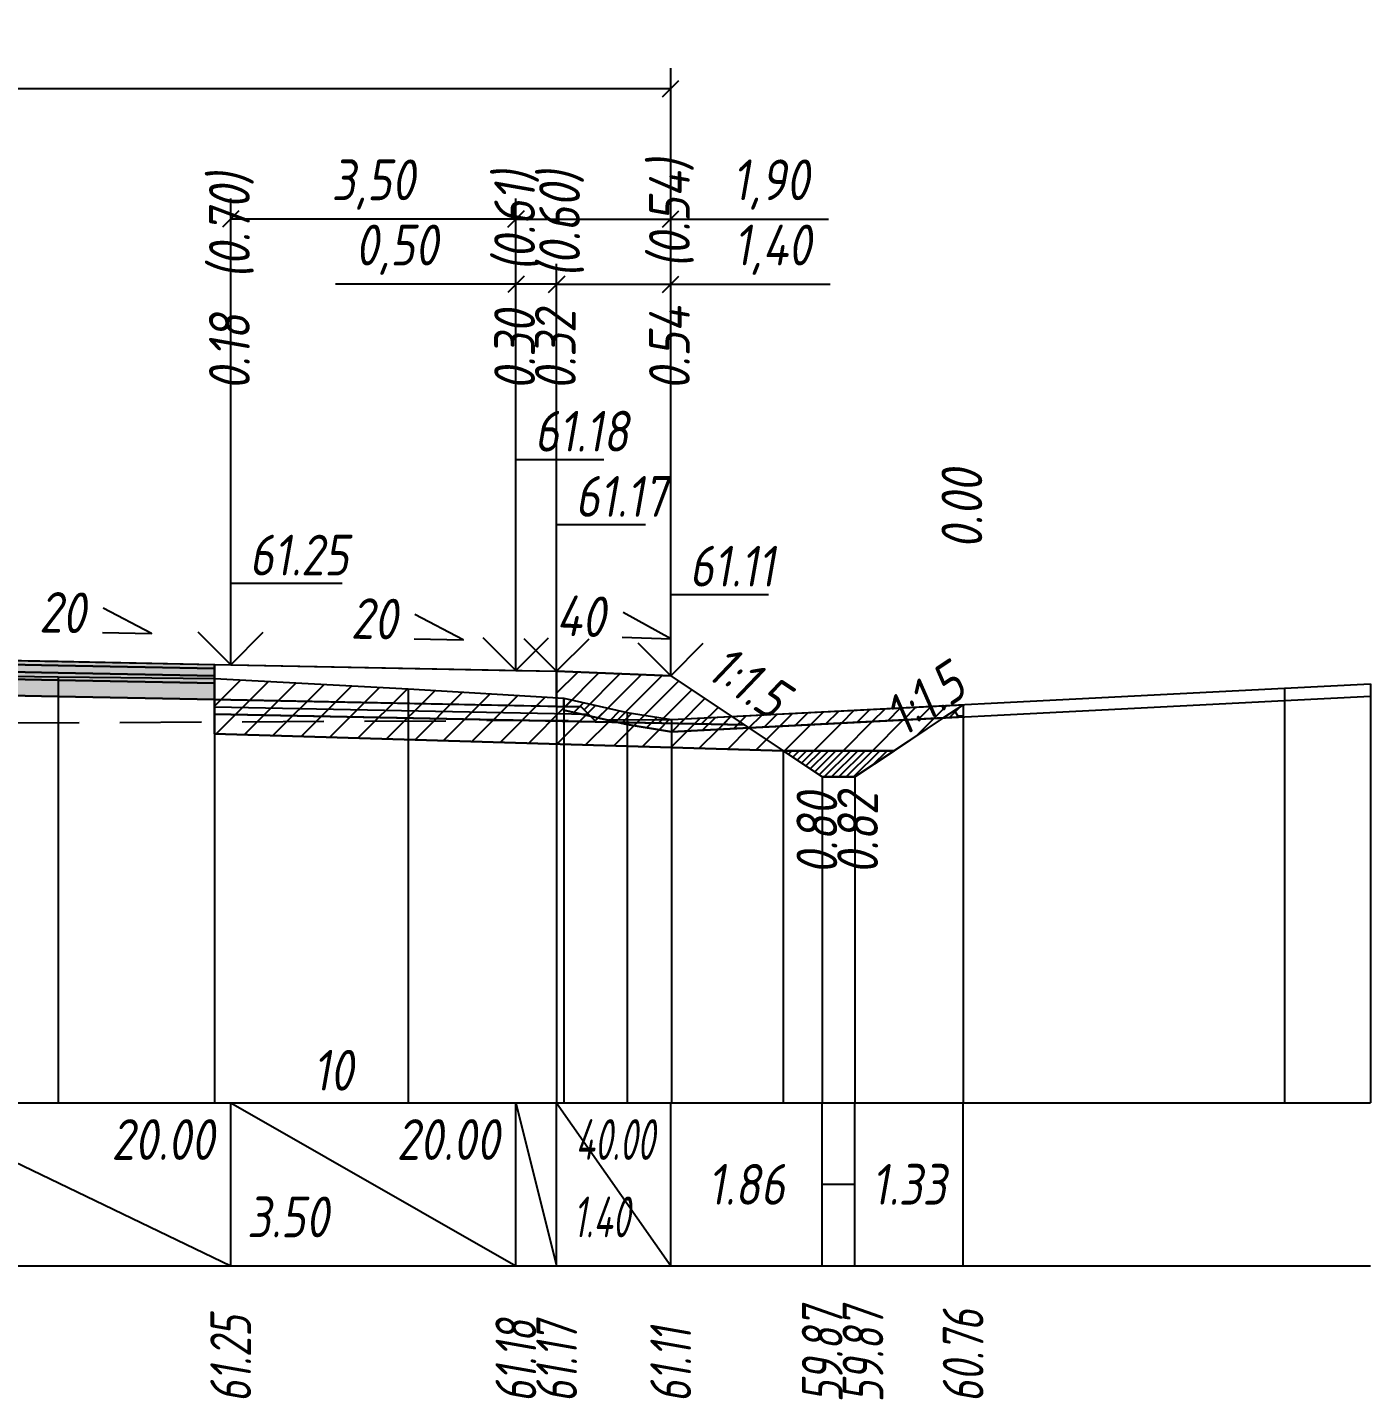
# Model space of a CAD drawing. Extents: x -717 to 1451, y -133302 to 233.
# Drawn here: x 165.8 to 248.2, y -52475.2 to -52391 of the extents above; entities that cross this region are included whole.
import ezdxf
from ezdxf.enums import TextEntityAlignment as Align

# ---------------------------------------------------------------- set-up
doc = ezdxf.new("R2010")
doc.units = 0
doc.linetypes.add('штриховая', pattern=[0.75, 0.5, -0.25])
for name, color, linetype in [('Интерполированный поперечник', 2, 'Continuous'), ('Код_514', 1, 'Continuous'), ('Контур_0', 7, 'Continuous'), ('Контур_2521', 7, 'Continuous'), ('Контур_2564', 7, 'Continuous'), ('Контур_2660', 7, 'Continuous'), ('Контур_2665', 7, 'Continuous'), ('Контур_400', 7, 'Continuous'), ('Контур_508', 7, 'Continuous'), ('Контур_512', 7, 'Continuous'), ('Контур_513', 7, 'Continuous'), ('Контур_818', 7, 'Continuous'), ('Красный поперечник', 1, 'Continuous'), ('Объём_2501', 7, 'Continuous'), ('Объём_2564', 7, 'Continuous'), ('Объём_2650', 7, 'Continuous'), ('Объём_2660', 7, 'Continuous'), ('Объём_2661', 7, 'Continuous'), ('Объём_2662', 7, 'Continuous'), ('Объём_2663', 7, 'Continuous'), ('Объём_2664', 7, 'Continuous'), ('Объём_2665', 7, 'Continuous'), ('Объём_2666', 7, 'Continuous'), ('Объём_2667', 7, 'Continuous'), ('Объём_2668', 7, 'Continuous'), ('Объём_2669', 7, 'Continuous'), ('Объём_2675', 7, 'Continuous'), ('Объём_2753', 7, 'Continuous'), ('Откосы', 7, 'Continuous'), ('Отметки покрытия', 7, 'Continuous'), ('Рабочие отметки', 7, 'Continuous'), ('Рабочие отметки доп.', 7, 'Continuous'), ('Слои выравнивания', 7, 'Continuous'), ('Таблица', 7, 'Continuous'), ('Уклоны проезжей части', 7, 'Continuous'), ('Черный поперечник', 3, 'Continuous')]:
    doc.layers.add(name, color=color, linetype=linetype)
for name, color, linetype, true_color in [('Контур_2540', 2, 'Continuous', 0xffff00), ('Контур_2560', 2, 'Continuous', 0xffff00), ('Контур_2561', 7, 'Continuous', 0xff8040), ('Контур_2562', 3, 'Continuous', 0x00ff00), ('Контур_2563', 7, 'Continuous', 0xff8000), ('Контур_2570', 7, 'Continuous', 0x80ff00), ('Контур_2725', 7, 'Continuous', 0x323232), ('Контур_2736', 4, 'Continuous', 0x00ffff), ('Контур_2737', 4, 'Continuous', 0x00ffff), ('Контур_2738', 4, 'Continuous', 0x00ffff), ('Контур_2739', 4, 'Continuous', 0x00ffff), ('Контур_2741', 4, 'Continuous', 0x00ffff), ('Контур_2742', 4, 'Continuous', 0x00ffff), ('Контур_2743', 4, 'Continuous', 0x00ffff), ('Контур_2744', 7, 'Continuous', 0xa4ffff), ('Контур_2745', 7, 'Continuous', 0xa4ffff), ('Контур_2747', 4, 'Continuous', 0x00ffff), ('Контур_2748', 4, 'Continuous', 0x00ffff), ('Контур_2749', 4, 'Continuous', 0x00ffff), ('Контур_2750', 4, 'Continuous', 0x00ffff), ('Контур_2751', 4, 'Continuous', 0x00ffff), ('Контур_2752', 4, 'Continuous', 0x00ffff), ('Контур_2760', 7, 'Continuous', 0x323232), ('Контур_2761', 7, 'Continuous', 0x323232), ('Контур_2762', 7, 'Continuous', 0x323232), ('Контур_2763', 7, 'Continuous', 0x323232), ('Контур_402', 7, 'Continuous', 0xff6464), ('Контур_703', 4, 'Continuous', 0x00ffff), ('Контур_705', 4, 'Continuous', 0x00ffff), ('Контур_707', 4, 'Continuous', 0x00ffff), ('Контур_720', 131, 'Continuous', 0xaaffff), ('Объём_2500', 7, 'Continuous', 0xc0c0c0), ('Объём_2520', 7, 'Continuous', 0x80ffff), ('Объём_2540', 2, 'Continuous', 0xffff00), ('Объём_2560', 2, 'Continuous', 0xffff00), ('Объём_2561', 7, 'Continuous', 0xff8040), ('Объём_2562', 3, 'Continuous', 0x00ff00), ('Объём_2563', 7, 'Continuous', 0xff8000), ('Объём_2570', 7, 'Continuous', 0x80ff00), ('Объём_2600', 7, 'Continuous', 0x808000), ('Объём_2620', 2, 'Continuous', 0xffff00), ('Объём_2746', 2, 'Continuous', 0xffff00)]:
    doc.layers.add(name, color=color, linetype=linetype, true_color=true_color)
doc.styles.get("Standard").update_dxf_attribs({"font": 'txt', "height": 2.5})
doc.styles.add('М', font='romand.shx', dxfattribs={"width": 0.8, "oblique": 10, "height": 2.5})
doc.dimstyles.new('ISO-25', dxfattribs={"dimtxt": 2.5, "dimasz": 2.5, "dimexe": 1.25, "dimexo": 0.625, "dimtad": 1, "dimtxsty": 'Standard', "dimcen": 2.5, "dimadec": 0, "dimazin": 0, "dimtfac": 1, "dimtmove": 0, "dimatfit": 3, "dimfxl": 1, "dimarcsym": 0})

# ---------------------------------------------------------------- blocks, each defined once
blk = doc.blocks.new('_Oblique')
at = {"color": 0, "linetype": 'ByBlock', "lineweight": -2}
blk.add_line((-0.5, -0.5), (0.5, 0.5), dxfattribs=at)
blk = doc.blocks.new('*D1250')
at = {"color": 0, "lineweight": -2, "transparency": 16777216}
for p, q in [((198.268, -52429.959), (198.268, -52405.519)), ((205.268, -52430.239), (205.268, -52405.519)), ((198.268, -52406.769), (205.268, -52406.769)), ((205.268, -52406.769), (215.059, -52406.769))]:
    blk.add_line(p, q, dxfattribs=at)
at = {"layer": 'Defpoints', "color": 0, "transparency": 16777216}
for p in [(205.268, -52406.769), (198.268, -52430.584), (205.268, -52430.864)]:
    blk.add_point(p, dxfattribs=at)
at = {"color": 0, "lineweight": -2, "transparency": 16777216, "rotation": 180}
blk.add_blockref('_Oblique', (198.268, -52406.769), dxfattribs=at)
at = {"color": 0, "lineweight": -2, "transparency": 16777216}
blk.add_blockref('_Oblique', (205.268, -52406.769), dxfattribs=at)
at = {"color": 0, "transparency": 16777216, "insert": (211.519, -52404.656), "char_height": 2.5, "width": 8.75, "attachment_point": 5, "style": 'М'}
blk.add_mtext('1,40', dxfattribs=at)
blk = doc.blocks.new('*D1252')
at = {"color": 0, "lineweight": -2, "transparency": 16777216}
for p, q in [((195.768, -52429.909), (195.768, -52405.519)), ((198.268, -52429.959), (198.268, -52405.519)), ((195.768, -52406.769), (184.698, -52406.769)), ((198.268, -52406.769), (195.768, -52406.769))]:
    blk.add_line(p, q, dxfattribs=at)
at = {"layer": 'Defpoints', "color": 0, "transparency": 16777216}
for p in [(198.268, -52406.769), (195.768, -52430.534), (198.268, -52430.584)]:
    blk.add_point(p, dxfattribs=at)
at = {"color": 0, "lineweight": -2, "transparency": 16777216, "rotation": 180}
blk.add_blockref('_Oblique', (195.768, -52406.769), dxfattribs=at)
at = {"color": 0, "lineweight": -2, "transparency": 16777216}
blk.add_blockref('_Oblique', (198.268, -52406.769), dxfattribs=at)
at = {"color": 0, "transparency": 16777216, "insert": (188.459, -52404.656), "char_height": 2.5, "width": 9.16667, "attachment_point": 5, "style": 'М'}
blk.add_mtext('0,50', dxfattribs=at)
blk = doc.blocks.new('*D1254')
at = {"color": 0, "lineweight": -2, "transparency": 16777216}
for p, q in [((178.268, -52429.559), (178.268, -52401.519)), ((195.768, -52429.909), (195.768, -52401.519)), ((195.768, -52402.769), (178.268, -52402.769))]:
    blk.add_line(p, q, dxfattribs=at)
at = {"layer": 'Defpoints', "color": 0, "transparency": 16777216}
for p in [(178.268, -52402.769), (178.268, -52430.184), (195.768, -52430.534)]:
    blk.add_point(p, dxfattribs=at)
at = {"color": 0, "lineweight": -2, "transparency": 16777216, "rotation": 180}
blk.add_blockref('_Oblique', (178.268, -52402.769), dxfattribs=at)
at = {"color": 0, "lineweight": -2, "transparency": 16777216}
blk.add_blockref('_Oblique', (195.768, -52402.769), dxfattribs=at)
at = {"color": 0, "transparency": 16777216, "insert": (187.018, -52400.656), "char_height": 2.5, "width": 9.58333, "attachment_point": 5, "style": 'М'}
blk.add_mtext('3,50', dxfattribs=at)
blk = doc.blocks.new('*D1255')
at = {"color": 0, "lineweight": -2, "transparency": 16777216}
for p, q in [((195.768, -52429.909), (195.768, -52401.519)), ((205.268, -52430.239), (205.268, -52401.519)), ((195.768, -52402.769), (205.268, -52402.769)), ((205.268, -52402.769), (214.958, -52402.769))]:
    blk.add_line(p, q, dxfattribs=at)
at = {"layer": 'Defpoints', "color": 0, "transparency": 16777216}
for p in [(195.768, -52402.769), (195.768, -52430.534), (205.268, -52430.864)]:
    blk.add_point(p, dxfattribs=at)
at = {"color": 0, "lineweight": -2, "transparency": 16777216, "rotation": 180}
blk.add_blockref('_Oblique', (195.768, -52402.769), dxfattribs=at)
at = {"color": 0, "lineweight": -2, "transparency": 16777216}
blk.add_blockref('_Oblique', (205.268, -52402.769), dxfattribs=at)
at = {"color": 0, "transparency": 16777216, "insert": (211.417, -52400.656), "char_height": 2.5, "width": 8.75, "attachment_point": 5, "style": 'М'}
blk.add_mtext('1,90', dxfattribs=at)
blk = doc.blocks.new('*D1257')
at = {"color": 0, "lineweight": -2, "transparency": 16777216}
for p, q in [((109.768, -52430.239), (109.768, -52393.519)), ((205.268, -52430.239), (205.268, -52393.519)), ((109.768, -52394.769), (205.268, -52394.769))]:
    blk.add_line(p, q, dxfattribs=at)
at = {"layer": 'Defpoints', "color": 0, "transparency": 16777216}
for p in [(205.268, -52394.769), (109.768, -52430.864), (205.268, -52430.864)]:
    blk.add_point(p, dxfattribs=at)
at = {"color": 0, "lineweight": -2, "transparency": 16777216, "rotation": 180}
blk.add_blockref('_Oblique', (109.768, -52394.769), dxfattribs=at)
at = {"color": 0, "lineweight": -2, "transparency": 16777216}
blk.add_blockref('_Oblique', (205.268, -52394.769), dxfattribs=at)
at = {"color": 0, "transparency": 16777216, "insert": (157.518, -52392.656), "char_height": 2.5, "width": 10.41667, "attachment_point": 5, "style": 'М'}
blk.add_mtext('19,10', dxfattribs=at)

msp = doc.modelspace()

# ---------------------------------------------------------------- hatches: boundary and pattern name
at = {"layer": 'Объём_2563'}
h = msp.add_hatch(dxfattribs=at)
h.set_pattern_fill('ANSI31', color=256, scale=0.3)
h.paths.add_polyline_path([(200.687, -52433.62), (199.768, -52432.701), (198.268, -52432.671), (198.268, -52430.521), (205.268, -52430.801), (209.768, -52433.801)])
at = {"layer": 'Объём_2570'}
h = msp.add_hatch(dxfattribs=at)
h.set_pattern_fill('ANSI31', color=256, scale=0.2)
h.paths.add_polyline_path([(223.211, -52433.321), (205.326, -52434.236), (202.587, -52433.795), (198.714, -52432.913), (198.714, -52432.163), (202.587, -52433.045), (205.326, -52433.486), (223.211, -52432.571)])
at = {"layer": 'Объём_2600'}
h = msp.add_hatch(dxfattribs=at)
h.set_pattern_fill('ANSI31', color=6, scale=0.4)
h.paths.add_polyline_path([(189.15, -52431.602), (198.714, -52432.163), (198.714, -52432.913), (202.587, -52433.795), (205.326, -52434.236), (221.992, -52433.383), (218.973, -52435.395), (212.16, -52435.395), (177.28, -52434.349), (177.28, -52430.961)])
h = msp.add_hatch(dxfattribs=at)
h.set_pattern_fill('HONEY', color=5, scale=0.3)
h.paths.add_polyline_path([(221.992, -52433.383), (223.211, -52432.571), (223.211, -52433.321)])
at = {"layer": 'Объём_2620'}
h = msp.add_hatch(dxfattribs=at)
h.set_pattern_fill('ANSI31', color=2, scale=0.1)
h.paths.add_polyline_path([(212.16, -52435.395), (218.973, -52435.395), (216.566, -52437), (214.566, -52437)])
at = {"layer": 'Слои выравнивания'}
for color, points in [(2, [(157.518, -52429.706), (167.679, -52429.909), (177.28, -52430.101), (177.28, -52430.351), (167.679, -52430.159), (157.518, -52429.956)]), (3, [(157.518, -52429.956), (167.679, -52430.159), (177.28, -52430.351), (177.28, -52430.801), (167.679, -52430.609), (157.518, -52430.406)]), (4, [(157.518, -52430.406), (167.679, -52430.609), (177.28, -52430.801), (177.28, -52431.251), (167.679, -52431.059), (157.518, -52430.856)]), (5, [(157.518, -52430.856), (167.679, -52431.059), (177.28, -52431.251), (177.28, -52432.251), (167.679, -52432.059), (157.518, -52431.856)])]:
    msp.add_hatch(color=color, dxfattribs=at).paths.add_polyline_path(points)

# ---------------------------------------------------------------- linework, layer by layer
at = {"layer": 'Интерполированный поперечник', "linetype": 'штриховая', "ltscale": 10, "flags": 128}
msp.add_lwpolyline([(88.977, -52434.059), (205.326, -52433.486)], dxfattribs=at)
at = {"layer": 'Код_514'}
for p, q in [((157.518, -52457), (178.268, -52467)), ((178.268, -52467), (178.268, -52457)), ((178.268, -52457), (195.768, -52467)), ((195.768, -52467), (195.768, -52457)), ((195.768, -52457), (198.268, -52467)), ((198.268, -52467), (198.268, -52457)), ((198.268, -52457), (205.268, -52467)), ((205.268, -52467), (205.268, -52457)), ((214.566, -52467), (214.566, -52457)), ((216.566, -52467), (216.566, -52457)), ((223.211, -52467), (223.211, -52457)), ((214.566, -52462), (216.566, -52462))]:
    msp.add_line(p, q, dxfattribs=at)
at = {"layer": 'Контур_0', "flags": 128}
for points in [[(177.28, -52430.101), (198.268, -52430.521), (198.268, -52432.671), (177.28, -52432.251), (177.28, -52430.101), (177.28, -52430.101)], [(205.268, -52430.801), (209.012, -52433.297), (209.012, -52433.297), (209.012, -52433.297), (209.012, -52433.297), (209.012, -52433.297), (209.012, -52433.297), (209.012, -52433.297), (209.012, -52433.297), (209.012, -52433.297), (209.012, -52433.297), (209.012, -52433.297), (209.012, -52433.297), (209.012, -52433.297), (209.012, -52433.297), (214.566, -52437)], [(205.268, -52430.801), (209.012, -52433.297), (209.012, -52433.297), (209.012, -52433.297), (209.012, -52433.297), (209.012, -52433.297), (209.012, -52433.297), (209.012, -52433.297), (209.012, -52433.297), (209.012, -52433.297), (209.012, -52433.297), (209.012, -52433.297), (209.012, -52433.297), (209.012, -52433.297), (209.012, -52433.297), (214.566, -52437), (216.566, -52437), (223.211, -52432.571), (223.211, -52432.571), (223.211, -52432.571), (223.211, -52432.571), (223.211, -52432.571), (223.211, -52432.571), (223.211, -52432.571), (223.211, -52432.571), (223.211, -52432.571), (223.211, -52432.571), (223.211, -52432.571), (223.211, -52432.571), (223.211, -52432.571)], [(178.268, -52432.271), (199.768, -52432.701), (200.687, -52433.62), (177.28, -52433.151), (177.28, -52432.251), (178.268, -52432.271), (178.268, -52432.271)], [(198.268, -52432.671), (199.768, -52432.701), (200.687, -52433.62), (209.768, -52433.801)]]:
    msp.add_lwpolyline(points, dxfattribs=at)
at = {"layer": 'Контур_2521', "color": 250, "flags": 128}
msp.add_lwpolyline([(177.28, -52432.701), (200.227, -52433.16)], dxfattribs=at)
at = {"layer": 'Контур_2540', "flags": 128}
msp.add_lwpolyline([(178.268, -52433.171), (209.768, -52433.801), (212.16, -52435.395), (177.28, -52434.349), (177.28, -52433.151), (178.268, -52433.171), (178.268, -52433.171)], dxfattribs=at)
at = {"layer": 'Контур_2560', "flags": 128}
msp.add_lwpolyline([(198.268, -52430.521), (205.268, -52430.801), (205.268, -52430.801), (205.268, -52430.801)], dxfattribs=at)
at = {"layer": 'Контур_2561', "flags": 128}
msp.add_lwpolyline([(198.268, -52430.521), (198.268, -52430.521), (205.268, -52430.801), (205.268, -52430.801), (198.268, -52430.521)], dxfattribs=at)
at = {"layer": 'Контур_2562', "flags": 128}
msp.add_lwpolyline([(205.268, -52430.801), (205.268, -52430.801), (205.268, -52430.801), (205.268, -52430.801), (205.268, -52430.801)], dxfattribs=at)
at = {"layer": 'Контур_2563', "flags": 128}
msp.add_lwpolyline([(200.687, -52433.62), (199.768, -52432.701), (198.268, -52432.671), (198.268, -52430.521), (205.268, -52430.801), (209.768, -52433.801), (200.687, -52433.62), (200.687, -52433.62)], dxfattribs=at)
at = {"layer": 'Контур_2564', "flags": 128}
msp.add_lwpolyline([(198.268, -52430.521), (205.268, -52430.801)], dxfattribs=at)
at = {"layer": 'Контур_2570', "flags": 128}
msp.add_lwpolyline([(80, -52435.31), (86.065, -52434.888), (88.977, -52434.809), (88.977, -52434.809), (95.452, -52434.413), (99.584, -52433.917), (99.584, -52433.167), (116.985, -52431.867), (131.757, -52431.227), (141.45, -52430.999), (154.753, -52430.666), (157.518, -52430.708), (167.679, -52430.865), (177.28, -52430.961), (189.15, -52431.602), (198.714, -52432.163), (198.714, -52432.913), (202.587, -52433.795), (205.326, -52434.236), (205.326, -52434.236), (242.933, -52432.311), (248.211, -52432.046)], dxfattribs=at)
at = {"layer": 'Контур_2660', "flags": 128}
msp.add_lwpolyline([(177.28, -52434.349), (212.16, -52435.395)], dxfattribs=at)
at = {"layer": 'Контур_2665', "flags": 128}
msp.add_lwpolyline([(205.268, -52430.801), (205.268, -52430.801)], dxfattribs=at)
at = {"layer": 'Контур_2725', "flags": 128}
msp.add_lwpolyline([(131.757, -52432.371), (136.768, -52432.271), (141.45, -52432.178), (154.753, -52431.912), (157.518, -52431.856), (167.679, -52432.059), (177.28, -52432.251)], dxfattribs=at)
at = {"layer": 'Контур_2736', "flags": 128}
for points in [[(205.268, -52430.801), (209.012, -52433.297)], [(209.012, -52433.297), (214.566, -52437)]]:
    msp.add_lwpolyline(points, dxfattribs=at)
at = {"layer": 'Контур_2737', "flags": 128}
msp.add_lwpolyline([(209.012, -52433.297), (209.012, -52433.297)], dxfattribs=at)
at = {"layer": 'Контур_2738', "flags": 128}
msp.add_lwpolyline([(209.012, -52433.297), (209.012, -52433.297)], dxfattribs=at)
at = {"layer": 'Контур_2739', "flags": 128}
msp.add_lwpolyline([(209.012, -52433.297), (209.012, -52433.297)], dxfattribs=at)
at = {"layer": 'Контур_2741', "flags": 128}
msp.add_lwpolyline([(223.211, -52432.571), (223.211, -52432.571)], dxfattribs=at)
at = {"layer": 'Контур_2742', "flags": 128}
msp.add_lwpolyline([(223.211, -52432.571), (223.211, -52432.571)], dxfattribs=at)
at = {"layer": 'Контур_2743', "flags": 128}
msp.add_lwpolyline([(223.211, -52432.571), (223.211, -52432.571)], dxfattribs=at)
at = {"layer": 'Контур_2744', "flags": 128}
msp.add_lwpolyline([(223.211, -52432.571), (223.211, -52432.571)], dxfattribs=at)
msp.add_lwpolyline([(223.211, -52432.571), (223.211, -52432.571)], dxfattribs=at)
msp.add_lwpolyline([(223.211, -52432.571), (223.211, -52432.571)], dxfattribs=at)
msp.add_lwpolyline([(223.211, -52432.571), (223.211, -52432.571)], dxfattribs=at)
msp.add_lwpolyline([(223.211, -52432.571), (223.211, -52432.571)], dxfattribs=at)
msp.add_lwpolyline([(223.211, -52432.571), (223.211, -52432.571)], dxfattribs=at)
at = {"layer": 'Контур_2745', "flags": 128}
msp.add_lwpolyline([(209.012, -52433.297), (209.012, -52433.297)], dxfattribs=at)
msp.add_lwpolyline([(209.012, -52433.297), (209.012, -52433.297)], dxfattribs=at)
msp.add_lwpolyline([(209.012, -52433.297), (209.012, -52433.297)], dxfattribs=at)
msp.add_lwpolyline([(209.012, -52433.297), (209.012, -52433.297)], dxfattribs=at)
msp.add_lwpolyline([(209.012, -52433.297), (209.012, -52433.297)], dxfattribs=at)
msp.add_lwpolyline([(209.012, -52433.297), (209.012, -52433.297)], dxfattribs=at)
at = {"layer": 'Контур_2747', "flags": 128}
msp.add_lwpolyline([(209.012, -52433.297), (209.012, -52433.297)], dxfattribs=at)
at = {"layer": 'Контур_2748', "flags": 128}
msp.add_lwpolyline([(209.012, -52433.297), (209.012, -52433.297)], dxfattribs=at)
at = {"layer": 'Контур_2749', "flags": 128}
msp.add_lwpolyline([(209.012, -52433.297), (209.012, -52433.297)], dxfattribs=at)
at = {"layer": 'Контур_2750', "flags": 128}
msp.add_lwpolyline([(223.211, -52432.571), (223.211, -52432.571)], dxfattribs=at)
at = {"layer": 'Контур_2751', "flags": 128}
msp.add_lwpolyline([(223.211, -52432.571), (223.211, -52432.571)], dxfattribs=at)
at = {"layer": 'Контур_2752', "flags": 128}
msp.add_lwpolyline([(223.211, -52432.571), (223.211, -52432.571)], dxfattribs=at)
at = {"layer": 'Контур_2760', "flags": 128}
msp.add_lwpolyline([(131.757, -52430.221), (136.768, -52430.121), (141.45, -52430.028), (154.753, -52429.762), (157.518, -52429.706), (167.679, -52429.909), (177.28, -52430.101)], dxfattribs=at)
at = {"layer": 'Контур_2761', "flags": 128}
msp.add_lwpolyline([(131.757, -52430.471), (136.768, -52430.371), (141.45, -52430.278), (154.753, -52430.012), (157.518, -52429.956), (167.679, -52430.159), (177.28, -52430.351)], dxfattribs=at)
at = {"layer": 'Контур_2762', "flags": 128}
msp.add_lwpolyline([(131.757, -52430.921), (136.768, -52430.821), (141.45, -52430.728), (154.753, -52430.462), (157.518, -52430.406), (167.679, -52430.609), (177.28, -52430.801)], dxfattribs=at)
at = {"layer": 'Контур_2763', "flags": 128}
msp.add_lwpolyline([(131.757, -52431.371), (136.768, -52431.271), (141.45, -52431.178), (154.753, -52430.912), (157.518, -52430.856), (167.679, -52431.059), (177.28, -52431.251)], dxfattribs=at)
at = {"layer": 'Контур_400', "flags": 128}
msp.add_lwpolyline([(157.518, -52429.706), (178.268, -52430.121), (195.768, -52430.471), (195.768, -52430.471), (195.768, -52430.471), (195.768, -52430.471), (195.768, -52430.471), (195.768, -52430.471), (198.268, -52430.521)], dxfattribs=at)
at = {"layer": 'Контур_402', "flags": 128}
msp.add_lwpolyline([(105, -52435.332), (131.757, -52434.529), (131.757, -52432.371), (157.518, -52431.856), (177.28, -52432.251), (177.28, -52434.349), (212.16, -52435.395)], dxfattribs=at)
at = {"layer": 'Контур_508', "flags": 128}
msp.add_lwpolyline([(105, -52435.332), (131.757, -52434.529), (131.757, -52432.371), (157.518, -52431.856), (177.28, -52432.251), (177.28, -52434.349), (212.16, -52435.395), (214.566, -52437), (216.566, -52437), (223.211, -52432.571)], dxfattribs=at)
at = {"layer": 'Контур_512', "flags": 128}
msp.add_lwpolyline([(177.28, -52434.349), (212.16, -52435.395), (214.566, -52437), (216.566, -52437), (223.211, -52432.571)], dxfattribs=at)
at = {"layer": 'Контур_513', "flags": 128}
msp.add_lwpolyline([(105, -52435.332), (131.757, -52434.529), (131.757, -52432.371), (157.518, -52431.856), (177.28, -52432.251), (177.28, -52434.349), (212.16, -52435.395), (214.566, -52437), (216.566, -52437), (223.211, -52432.571)], dxfattribs=at)
at = {"layer": 'Контур_703', "flags": 128}
msp.add_lwpolyline([(205.268, -52430.801), (209.012, -52433.297)], dxfattribs=at)
at = {"layer": 'Контур_705', "flags": 128}
msp.add_lwpolyline([(209.012, -52433.297), (209.012, -52433.297)], dxfattribs=at)
at = {"layer": 'Контур_707', "flags": 128}
msp.add_lwpolyline([(216.566, -52437), (223.211, -52432.571)], dxfattribs=at)
at = {"layer": 'Контур_720', "flags": 128}
msp.add_lwpolyline([(214.566, -52437), (216.566, -52437)], dxfattribs=at)
at = {"layer": 'Контур_818', "flags": 128}
msp.add_lwpolyline([(105, -52432.762), (116.985, -52431.867), (131.757, -52431.227), (141.45, -52430.999), (154.753, -52430.666), (157.518, -52430.708), (167.679, -52430.865), (177.28, -52430.961), (189.15, -52431.602), (198.714, -52432.163), (198.714, -52432.913), (202.587, -52433.795), (205.326, -52434.236), (205.326, -52434.236), (223.211, -52433.321)], dxfattribs=at)
at = {"layer": 'Красный поперечник'}
for p, q in [((157.518, -52429.706), (178.268, -52430.121)), ((178.268, -52430.121), (195.768, -52430.471)), ((195.768, -52430.471), (198.268, -52430.521)), ((198.268, -52430.521), (205.268, -52430.801)), ((205.268, -52430.801), (214.566, -52437)), ((216.566, -52437), (223.211, -52432.571)), ((223.211, -52432.571), (223.211, -52457)), ((177.28, -52434.349), (177.28, -52457)), ((212.16, -52435.395), (212.16, -52457)), ((214.566, -52437), (214.566, -52457)), ((214.566, -52437), (216.566, -52437)), ((216.566, -52437), (216.566, -52457))]:
    msp.add_line(p, q, dxfattribs=at)
at = {"layer": 'Объём_2500', "flags": 128}
msp.add_lwpolyline([(177.28, -52430.101), (198.268, -52430.521), (198.268, -52432.671), (177.28, -52432.251), (177.28, -52430.101), (177.28, -52430.101)], dxfattribs=at)
at = {"layer": 'Объём_2501', "flags": 128}
msp.add_lwpolyline([(157.518, -52429.706), (178.268, -52430.121), (195.768, -52430.471), (195.768, -52430.471), (195.768, -52430.471), (195.768, -52430.471), (195.768, -52430.471), (195.768, -52430.471), (198.268, -52430.521)], dxfattribs=at)
at = {"layer": 'Объём_2520', "color": 250, "flags": 128}
msp.add_lwpolyline([(178.268, -52432.271), (199.768, -52432.701), (200.687, -52433.62), (177.28, -52433.151), (177.28, -52432.251), (178.268, -52432.271), (178.268, -52432.271)], dxfattribs=at)
at = {"layer": 'Объём_2540', "flags": 128}
msp.add_lwpolyline([(178.268, -52433.171), (209.768, -52433.801), (212.16, -52435.395), (177.28, -52434.349), (177.28, -52433.151), (178.268, -52433.171), (178.268, -52433.171)], dxfattribs=at)
at = {"layer": 'Объём_2560', "flags": 128}
msp.add_lwpolyline([(198.268, -52430.521), (205.268, -52430.801), (205.268, -52430.801), (205.268, -52430.801)], dxfattribs=at)
at = {"layer": 'Объём_2561', "flags": 128}
msp.add_lwpolyline([(198.268, -52430.521), (198.268, -52430.521), (205.268, -52430.801), (205.268, -52430.801), (198.268, -52430.521)], dxfattribs=at)
at = {"layer": 'Объём_2562', "flags": 128}
msp.add_lwpolyline([(205.268, -52430.801), (205.268, -52430.801), (205.268, -52430.801), (205.268, -52430.801), (205.268, -52430.801)], dxfattribs=at)
at = {"layer": 'Объём_2563', "color": 250, "flags": 128}
msp.add_lwpolyline([(200.687, -52433.62), (199.768, -52432.701), (198.268, -52432.671), (198.268, -52430.521), (205.268, -52430.801), (209.768, -52433.801), (200.687, -52433.62), (200.687, -52433.62)], dxfattribs=at)
at = {"layer": 'Объём_2564', "flags": 128}
msp.add_lwpolyline([(198.268, -52430.521), (205.268, -52430.801)], dxfattribs=at)
at = {"layer": 'Объём_2570', "flags": 128}
msp.add_lwpolyline([(223.211, -52433.321), (205.326, -52434.236), (202.587, -52433.795), (198.714, -52432.913), (198.714, -52432.163), (202.587, -52433.045), (205.326, -52433.486), (223.211, -52432.571), (223.211, -52433.321), (223.211, -52433.321)], dxfattribs=at)
at = {"layer": 'Объём_2600', "color": 5, "flags": 128}
msp.add_lwpolyline([(221.992, -52433.383), (223.211, -52432.571), (223.211, -52433.321), (221.992, -52433.383), (221.992, -52433.383)], dxfattribs=at)
at = {"layer": 'Объём_2620', "flags": 128}
msp.add_lwpolyline([(212.16, -52435.395), (218.973, -52435.395), (216.566, -52437), (214.566, -52437), (212.16, -52435.395), (212.16, -52435.395)], dxfattribs=at)
at = {"layer": 'Объём_2650', "color": 6, "flags": 128}
msp.add_lwpolyline([(189.15, -52431.602), (198.714, -52432.163), (198.714, -52432.913), (202.587, -52433.795), (205.326, -52434.236), (221.992, -52433.383), (218.973, -52435.395), (212.16, -52435.395), (177.28, -52434.349), (177.28, -52430.961), (189.15, -52431.602), (189.15, -52431.602)], dxfattribs=at)
at = {"layer": 'Объём_2660', "flags": 128}
msp.add_lwpolyline([(177.28, -52434.349), (212.16, -52435.395)], dxfattribs=at)
at = {"layer": 'Объём_2661', "flags": 128}
msp.add_lwpolyline([(205.268, -52430.801), (209.012, -52433.297), (212.16, -52435.395)], dxfattribs=at)
at = {"layer": 'Объём_2662', "flags": 128}
msp.add_lwpolyline([(218.973, -52435.395), (223.211, -52432.571)], dxfattribs=at)
at = {"layer": 'Объём_2663', "flags": 128}
for points in [[(212.16, -52435.395), (214.566, -52437)], [(216.566, -52437), (218.973, -52435.395)]]:
    msp.add_lwpolyline(points, dxfattribs=at)
at = {"layer": 'Объём_2664', "flags": 128}
msp.add_lwpolyline([(214.566, -52437), (216.566, -52437)], dxfattribs=at)
at = {"layer": 'Объём_2665', "flags": 128}
msp.add_lwpolyline([(205.268, -52430.801), (205.268, -52430.801)], dxfattribs=at)
at = {"layer": 'Объём_2666', "flags": 128}
for points in [[(205.268, -52430.801), (209.012, -52433.297)], [(209.012, -52433.297), (212.16, -52435.395)]]:
    msp.add_lwpolyline(points, dxfattribs=at)
at = {"layer": 'Объём_2667', "flags": 128}
for points in [[(223.211, -52432.571), (223.211, -52432.571)], [(209.012, -52433.297), (209.012, -52433.297)]]:
    msp.add_lwpolyline(points, dxfattribs=at)
at = {"layer": 'Объём_2668', "flags": 128}
for points in [[(223.211, -52432.571), (223.211, -52432.571)], [(209.012, -52433.297), (209.012, -52433.297)]]:
    msp.add_lwpolyline(points, dxfattribs=at)
at = {"layer": 'Объём_2669', "flags": 128}
for points in [[(223.211, -52432.571), (223.211, -52432.571)], [(209.012, -52433.297), (209.012, -52433.297)]]:
    msp.add_lwpolyline(points, dxfattribs=at)
at = {"layer": 'Объём_2675', "flags": 128}
for points in [[(223.211, -52432.571), (223.211, -52432.571)], [(223.211, -52432.571), (223.211, -52432.571)], [(223.211, -52432.571), (223.211, -52432.571)], [(223.211, -52432.571), (223.211, -52432.571)], [(223.211, -52432.571), (223.211, -52432.571)], [(223.211, -52432.571), (223.211, -52432.571)], [(209.012, -52433.297), (209.012, -52433.297)], [(209.012, -52433.297), (209.012, -52433.297)], [(209.012, -52433.297), (209.012, -52433.297)], [(209.012, -52433.297), (209.012, -52433.297)], [(209.012, -52433.297), (209.012, -52433.297)], [(209.012, -52433.297), (209.012, -52433.297)]]:
    msp.add_lwpolyline(points, dxfattribs=at)
at = {"layer": 'Объём_2746', "flags": 128}
msp.add_lwpolyline([(189.15, -52431.602), (198.714, -52432.163), (198.714, -52432.913), (202.587, -52433.795), (205.326, -52434.236), (210.057, -52433.994), (212.16, -52435.395), (177.28, -52434.349), (177.28, -52430.961), (189.15, -52431.602), (189.15, -52431.602)], dxfattribs=at)
at = {"layer": 'Объём_2753', "flags": 128}
msp.add_lwpolyline([(177.28, -52430.101), (177.28, -52430.101)], dxfattribs=at)
at = {"layer": 'Откосы', "color": 1, "flags": 128}
for points in [[(170.406, -52428.147), (173.406, -52428.207), (170.436, -52426.647)], [(189.531, -52428.529), (192.531, -52428.589), (189.561, -52427.03)], [(202.281, -52428.417), (205.278, -52428.536), (202.341, -52426.918)]]:
    msp.add_lwpolyline(points, dxfattribs=at)
at = {"layer": 'Отметки покрытия', "color": 1}
for p, q in [((195.768, -52430.471), (195.768, -52417.521)), ((195.768, -52417.521), (201.168, -52417.521)), ((198.268, -52430.521), (198.268, -52421.521)), ((198.268, -52421.521), (203.718, -52421.521)), ((178.268, -52430.121), (178.268, -52425.121)), ((178.268, -52425.121), (185.118, -52425.121)), ((205.268, -52430.801), (205.268, -52425.801)), ((205.268, -52425.801), (211.268, -52425.801)), ((178.268, -52430.121), (176.268, -52428.121)), ((178.268, -52430.121), (180.268, -52428.121)), ((195.768, -52430.471), (193.768, -52428.471)), ((195.768, -52430.471), (197.768, -52428.471)), ((198.268, -52430.521), (196.268, -52428.521)), ((198.268, -52430.521), (200.268, -52428.521)), ((205.268, -52430.801), (203.268, -52428.801)), ((205.268, -52430.801), (207.268, -52428.801))]:
    msp.add_line(p, q, dxfattribs=at)
at = {"layer": 'Слои выравнивания'}
for p, q in [((177.28, -52430.101), (177.28, -52457)), ((198.268, -52430.521), (198.268, -52457))]:
    msp.add_line(p, q, dxfattribs=at)
at = {"layer": 'Слои выравнивания', "color": 2, "flags": 128}
msp.add_lwpolyline([(157.518, -52429.706), (167.679, -52429.909), (177.28, -52430.101), (177.28, -52430.351), (167.679, -52430.159), (157.518, -52429.956)], close=True, dxfattribs=at)
at = {"layer": 'Слои выравнивания', "color": 3, "flags": 128}
msp.add_lwpolyline([(157.518, -52429.956), (167.679, -52430.159), (177.28, -52430.351), (177.28, -52430.801), (167.679, -52430.609), (157.518, -52430.406)], close=True, dxfattribs=at)
at = {"layer": 'Слои выравнивания', "color": 4, "flags": 128}
msp.add_lwpolyline([(157.518, -52430.406), (167.679, -52430.609), (177.28, -52430.801), (177.28, -52431.251), (167.679, -52431.059), (157.518, -52430.856)], close=True, dxfattribs=at)
at = {"layer": 'Слои выравнивания', "color": 5, "flags": 128}
msp.add_lwpolyline([(157.518, -52430.856), (167.679, -52431.059), (177.28, -52431.251), (177.28, -52432.251), (167.679, -52432.059), (157.518, -52431.856)], close=True, dxfattribs=at)
at = {"layer": 'Таблица'}
for p, q in [((80, -52457), (248.211, -52457)), ((80, -52467), (248.211, -52467))]:
    msp.add_line(p, q, dxfattribs=at)
at = {"layer": 'Черный поперечник', "color": 7}
for p, q in [((167.679, -52430.865), (167.679, -52457)), ((177.28, -52430.961), (177.28, -52457)), ((248.211, -52431.296), (248.211, -52457)), ((189.15, -52431.602), (189.15, -52457)), ((198.714, -52432.163), (198.714, -52457)), ((242.933, -52431.561), (242.933, -52457)), ((202.587, -52433.045), (202.587, -52457)), ((205.326, -52433.486), (205.326, -52457))]:
    msp.add_line(p, q, dxfattribs=at)
at = {"layer": 'Черный поперечник', "flags": 128}
msp.add_lwpolyline([(80, -52434.56), (86.065, -52434.138), (88.977, -52434.059), (95.452, -52433.663), (99.584, -52433.167), (116.985, -52431.867), (131.757, -52431.227), (141.45, -52430.999), (154.753, -52430.666), (157.518, -52430.708), (167.679, -52430.865), (177.28, -52430.961), (189.15, -52431.602), (198.714, -52432.163), (202.587, -52433.045), (205.326, -52433.486), (242.933, -52431.561), (248.211, -52431.296)], dxfattribs=at)

# ---------------------------------------------------------------- texts
at = {"layer": 'Код_514', "style": 'М', "oblique": 10}
for s, width, p in [('20.00', 0.8, (177.268, -52458)), ('20.00', 0.8, (194.768, -52458)), ('40.00', 0.6, (204.268, -52458))]:
    msp.add_text(s, height=2.5, dxfattribs=dict(at, width=width)).set_placement(p, align=Align.TOP_RIGHT)
at = {"layer": 'Код_514', "style": 'М', "oblique": 10, "width": 0.8}
for s, p in [('1.86', (209.917, -52462)), ('1.33', (219.888, -52462))]:
    msp.add_text(s, height=2.5, dxfattribs=at).set_placement(p, align=Align.MIDDLE_CENTER)
at = {"layer": 'Код_514', "style": 'М', "oblique": 10}
for s, width, p in [('3.50', 0.8, (179.268, -52466)), ('1.40', 0.6, (199.268, -52466))]:
    msp.add_text(s, height=2.5, dxfattribs=dict(at, width=width)).set_placement(p, align=Align.BOTTOM_LEFT)
at = {"layer": 'Код_514', "style": 'М', "oblique": 10, "width": 0.7}
for s, p in [('59.87', (214.566, -52475.382)), ('59.87', (217.066, -52475.382)), ('61.25', (178.268, -52475.382)), ('61.18', (195.768, -52475.382)), ('61.17', (198.268, -52475.382)), ('60.76', (223.211, -52475.382)), ('61.11', (205.268, -52475.382))]:
    msp.add_text(s, height=2.5, rotation=90, dxfattribs=at).set_placement(p, align=Align.MIDDLE_LEFT)
at = {"layer": 'Отметки покрытия', "color": 1, "style": 'М', "oblique": 10, "width": 0.8}
for s, p in [('61.18', (196.909, -52417.79)), ('61.17', (199.409, -52421.79)), ('61.25', (179.409, -52425.39)), ('61.11', (206.409, -52426.07))]:
    msp.add_text(s, height=2.5, dxfattribs=at).set_placement(p, align=Align.BOTTOM_LEFT)
at = {"layer": 'Рабочие отметки', "color": 1, "style": 'М', "oblique": 10, "width": 0.8}
for s, p in [('0.18', (178.19, -52413.271)), ('0.30', (195.69, -52413.271)), ('0.32', (198.19, -52413.271)), ('0.54', (205.19, -52413.271)), ('0.00', (223.133, -52423.001))]:
    msp.add_text(s, height=2.5, rotation=90, dxfattribs=at).set_placement(p, align=Align.MIDDLE_LEFT)
for s, p in [('0.80', (214.238, -52437.931)), ('0.82', (216.738, -52437.931))]:
    msp.add_text(s, height=2.5, rotation=90, dxfattribs=at).set_placement(p, align=Align.MIDDLE_RIGHT)
at = {"layer": 'Рабочие отметки доп.', "color": 1, "style": 'М', "oblique": 10, "width": 0.8}
for s, p in [('(0.54)', (205.19, -52405.771)), ('(0.70)', (178.19, -52406.421)), ('(0.61)', (195.69, -52405.971)), ('(0.60)', (198.449, -52406.359))]:
    msp.add_text(s, height=2.5, rotation=90, dxfattribs=at).set_placement(p, align=Align.MIDDLE_LEFT)
at = {"layer": 'Слои выравнивания', "style": 'М', "oblique": 10, "width": 0.8}
msp.add_text('10', height=2.5, dxfattribs=at).set_placement((184.56, -52457), align=Align.BOTTOM_CENTER)
at = {"layer": 'Уклоны проезжей части', "color": 1, "style": 'М', "oblique": 10, "width": 0.8}
for s, rotation, p in [('20', 358.85423, (167.913, -52428.914)), ('20', 358.85423, (187.038, -52429.296)), ('40', 357.70938, (199.689, -52429.133)), ('1:1.5', 326.30994, (208.961, -52432.842)), ('1:1.5', 33.69007, (221.978, -52433.878))]:
    msp.add_text(s, height=2.5, rotation=rotation, dxfattribs=at).set_placement(p, align=Align.BOTTOM_CENTER)

# ---------------------------------------------------------------- dimensions: what is measured, and where the dimension line sits
at = {"color": 5}
dim = msp.add_linear_dim(base=(205.268, -52394.769), p1=(109.768, -52430.864), p2=(205.268, -52430.864), angle=180, dimstyle='ISO-25', override={"dimasz": 1, "dimlfac": 0.2, "dimzin": 0, "dimtxsty": 'М', "dimblk1": 'Oblique', "dimblk2": 'Oblique', "dimsah": 1}, dxfattribs=at)
dim.commit()
dim.dimension.update_dxf_attribs({"geometry": '*D1257', "text_midpoint": (157.518, -52392.656)})
dim = msp.add_linear_dim(base=(178.268, -52402.769), p1=(195.768, -52430.534), p2=(178.268, -52430.184), dimstyle='ISO-25', override={"dimasz": 1, "dimlfac": 0.2, "dimzin": 0, "dimtxsty": 'М', "dimblk1": 'Oblique', "dimblk2": 'Oblique', "dimsah": 1}, dxfattribs=at)
dim.commit()
dim.dimension.update_dxf_attribs({"geometry": '*D1254', "text_midpoint": (187.018, -52400.656)})
dim = msp.add_linear_dim(base=(195.768, -52402.769), p1=(205.268, -52430.864), p2=(195.768, -52430.534), dimstyle='ISO-25', override={"dimasz": 1, "dimlfac": 0.2, "dimzin": 0, "dimtxsty": 'М', "dimblk1": 'Oblique', "dimblk2": 'Oblique', "dimsah": 1}, dxfattribs=at)
dim.commit()
dim.dimension.update_dxf_attribs({"geometry": '*D1255', "text_midpoint": (211.417, -52402.769), "dimtype": 160})
for base, p1, p2, picture, middle in [((198.268, -52406.769), (195.768, -52430.534), (198.268, -52430.584), '*D1252', (188.459, -52406.769)), ((205.268, -52406.769), (198.268, -52430.584), (205.268, -52430.864), '*D1250', (211.519, -52406.769))]:
    dim = msp.add_linear_dim(base=base, p1=p1, p2=p2, angle=180, dimstyle='ISO-25', override={"dimasz": 1, "dimlfac": 0.2, "dimzin": 0, "dimtxsty": 'М', "dimblk1": 'Oblique', "dimblk2": 'Oblique', "dimsah": 1}, dxfattribs=at)
    dim.commit()
    dim.dimension.update_dxf_attribs({"geometry": picture, "text_midpoint": middle, "dimtype": 160})

doc.saveas('drawing.dxf')
